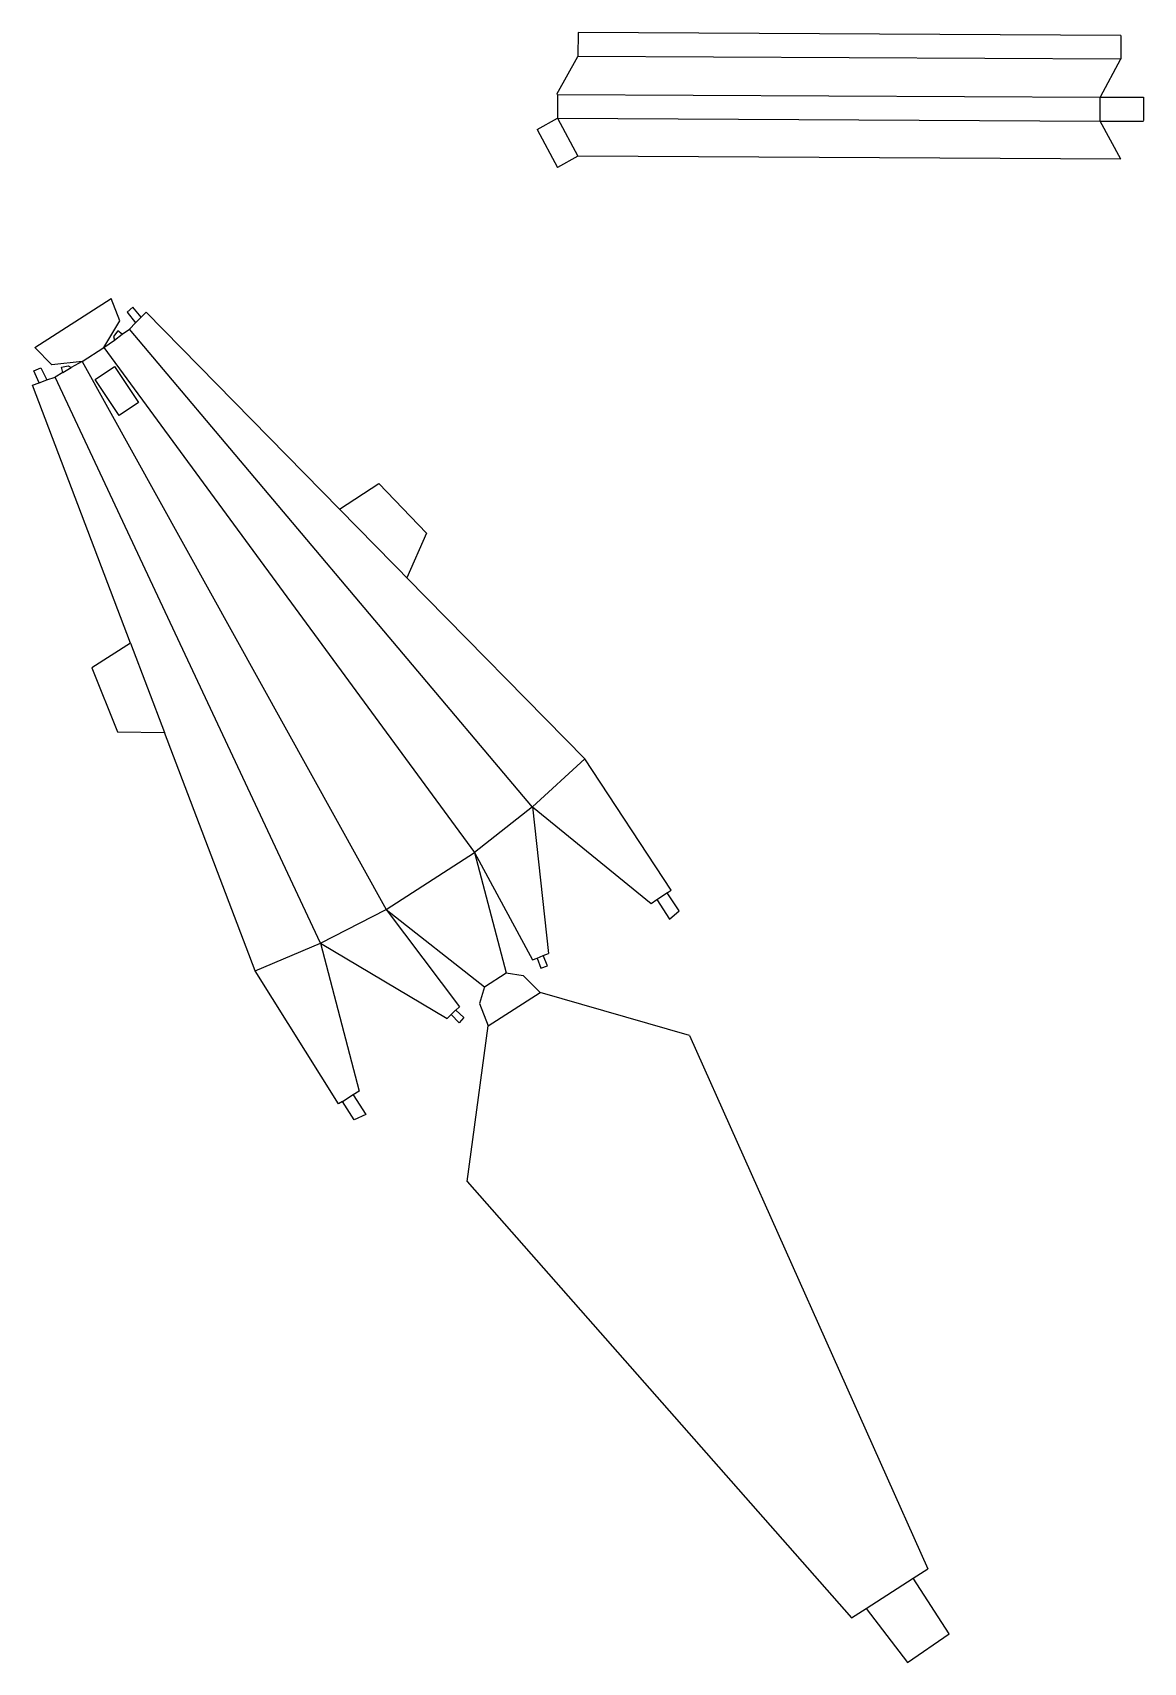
# Model space of a CAD drawing. Header units: inches. Extents: x 1.2 to 8.6, y 1.1 to 12.
import ezdxf

# ---------------------------------------------------------------- set-up
doc = ezdxf.new("R2010")
doc.units = ezdxf.units.IN
doc.header["$MEASUREMENT"] = 0

msp = doc.modelspace()

# ---------------------------------------------------------------- linework, layer by layer
for p, q in [((4.843, 11.991), (4.841, 11.831)), ((8.484, 11.972), (4.843, 11.991)), ((8.484, 11.972), (8.484, 11.812)), ((4.701, 11.578), (4.841, 11.831)), ((8.483, 11.812), (4.841, 11.831)), ((8.483, 11.812), (8.346, 11.557)), ((4.705, 11.576), (4.704, 11.416)), ((4.705, 11.576), (8.346, 11.557)), ((8.346, 11.557), (8.636, 11.557)), ((8.346, 11.401), (8.346, 11.557)), ((8.636, 11.557), (8.636, 11.401)), ((4.568, 11.342), (4.705, 11.416)), ((4.705, 11.416), (8.346, 11.397)), ((4.705, 11.416), (4.842, 11.161)), ((4.705, 11.416), (8.346, 11.397)), ((8.346, 11.397), (8.636, 11.397)), ((8.484, 11.142), (8.346, 11.397)), ((4.568, 11.342), (4.705, 11.087)), ((4.842, 11.161), (4.705, 11.087)), ((8.484, 11.142), (4.842, 11.161)), ((1.198, 9.877), (1.71, 10.206)), ((1.768, 10.056), (1.71, 10.206)), ((1.855, 10.148), (1.816, 10.115)), ((1.816, 10.115), (1.874, 10.044)), ((1.912, 10.082), (1.855, 10.148)), ((1.874, 10.044), (1.912, 10.082)), ((1.945, 10.116), (1.912, 10.082)), ((3.242, 8.794), (1.945, 10.115)), ((1.661, 9.878), (1.768, 10.056)), ((1.755, 9.989), (1.726, 9.952)), ((1.731, 9.928), (1.784, 9.967)), ((1.784, 9.967), (1.755, 9.989)), ((1.784, 9.967), (1.832, 10.001)), ((1.874, 10.044), (1.832, 10.001)), ((4.537, 6.794), (1.832, 10.001)), ((4.537, 6.794), (1.832, 10.001)), ((1.311, 9.762), (1.198, 9.877)), ((1.516, 9.785), (1.661, 9.878)), ((1.661, 9.878), (1.731, 9.928)), ((1.661, 9.878), (4.148, 6.488)), ((1.726, 9.952), (1.731, 9.928)), ((1.191, 9.721), (1.237, 9.742)), ((1.237, 9.742), (1.277, 9.66)), ((1.516, 9.785), (1.311, 9.762)), ((1.376, 9.746), (1.422, 9.756)), ((1.385, 9.71), (1.376, 9.746)), ((1.385, 9.71), (1.442, 9.743)), ((1.422, 9.756), (1.442, 9.743)), ((1.516, 9.785), (1.442, 9.743)), ((1.516, 9.785), (3.555, 6.107)), ((1.182, 9.625), (1.227, 9.641)), ((1.84, 7.893), (1.182, 9.625)), ((1.227, 9.641), (1.191, 9.721)), ((1.227, 9.641), (1.277, 9.66)), ((1.277, 9.66), (1.334, 9.68)), ((1.385, 9.71), (1.334, 9.68)), ((3.114, 5.881), (1.334, 9.68)), ((3.242, 8.794), (3.505, 8.966)), ((3.505, 8.966), (3.825, 8.631)), ((3.242, 8.794), (3.724, 8.302)), ((3.825, 8.631), (3.694, 8.333)), ((4.89, 7.115), (3.694, 8.333)), ((1.84, 7.893), (1.581, 7.729)), ((1.84, 7.893), (2.068, 7.294)), ((1.581, 7.729), (1.753, 7.299)), ((1.753, 7.299), (2.068, 7.294)), ((2.675, 5.695), (2.068, 7.294)), ((4.887, 7.118), (4.536, 6.795)), ((5.467, 6.237), (4.887, 7.118)), ((4.536, 6.795), (4.148, 6.488)), ((4.536, 6.795), (5.333, 6.147)), ((4.536, 6.795), (4.645, 5.812)), ((3.555, 6.107), (4.148, 6.488)), ((4.148, 6.488), (4.36, 5.681)), ((4.148, 6.488), (4.537, 5.769)), ((5.44, 6.219), (5.467, 6.237)), ((5.333, 6.147), (5.371, 6.173)), ((5.371, 6.173), (5.442, 6.22)), ((5.371, 6.173), (5.456, 6.041)), ((5.522, 6.097), (5.44, 6.219)), ((3.114, 5.881), (3.555, 6.107)), ((3.555, 6.107), (4.215, 5.588)), ((3.555, 6.107), (4.048, 5.454)), ((5.456, 6.041), (5.522, 6.097)), ((2.675, 5.695), (3.114, 5.881)), ((3.114, 5.881), (3.373, 4.887)), ((3.114, 5.881), (3.964, 5.374)), ((4.569, 5.781), (4.609, 5.798)), ((4.609, 5.798), (4.645, 5.812)), ((4.637, 5.728), (4.609, 5.798)), ((3.236, 4.803), (2.675, 5.695)), ((4.537, 5.769), (4.569, 5.781)), ((4.569, 5.781), (4.592, 5.712)), ((4.592, 5.712), (4.637, 5.728)), ((4.215, 5.588), (4.182, 5.476)), ((4.215, 5.588), (4.36, 5.681)), ((4.36, 5.681), (4.475, 5.664)), ((4.475, 5.664), (4.588, 5.549)), ((4.182, 5.476), (4.24, 5.325)), ((4.24, 5.325), (4.588, 5.549)), ((5.59, 5.261), (4.588, 5.549)), ((3.992, 5.401), (3.964, 5.374)), ((3.992, 5.401), (4.021, 5.432)), ((4.044, 5.346), (3.992, 5.401)), ((4.048, 5.454), (4.023, 5.431)), ((4.023, 5.431), (4.076, 5.381)), ((4.076, 5.381), (4.044, 5.346)), ((4.098, 4.281), (4.24, 5.325)), ((5.59, 5.261), (7.19, 1.682)), ((3.263, 4.819), (3.236, 4.803)), ((3.263, 4.819), (3.333, 4.864)), ((3.341, 4.695), (3.263, 4.819)), ((3.373, 4.887), (3.334, 4.863)), ((3.334, 4.863), (3.419, 4.731)), ((3.419, 4.731), (3.341, 4.695)), ((4.098, 4.281), (6.678, 1.353)), ((7.092, 1.619), (7.19, 1.682)), ((6.775, 1.415), (7.092, 1.619)), ((7.332, 1.245), (7.092, 1.619)), ((6.678, 1.353), (6.775, 1.415)), ((6.775, 1.415), (7.053, 1.054)), ((7.053, 1.054), (7.332, 1.245))]:
    msp.add_line(p, q)
msp.add_lwpolyline([(1.732, 9.75), (1.892, 9.508), (1.763, 9.422), (1.603, 9.663)], close=True)

doc.saveas('drawing.dxf')
